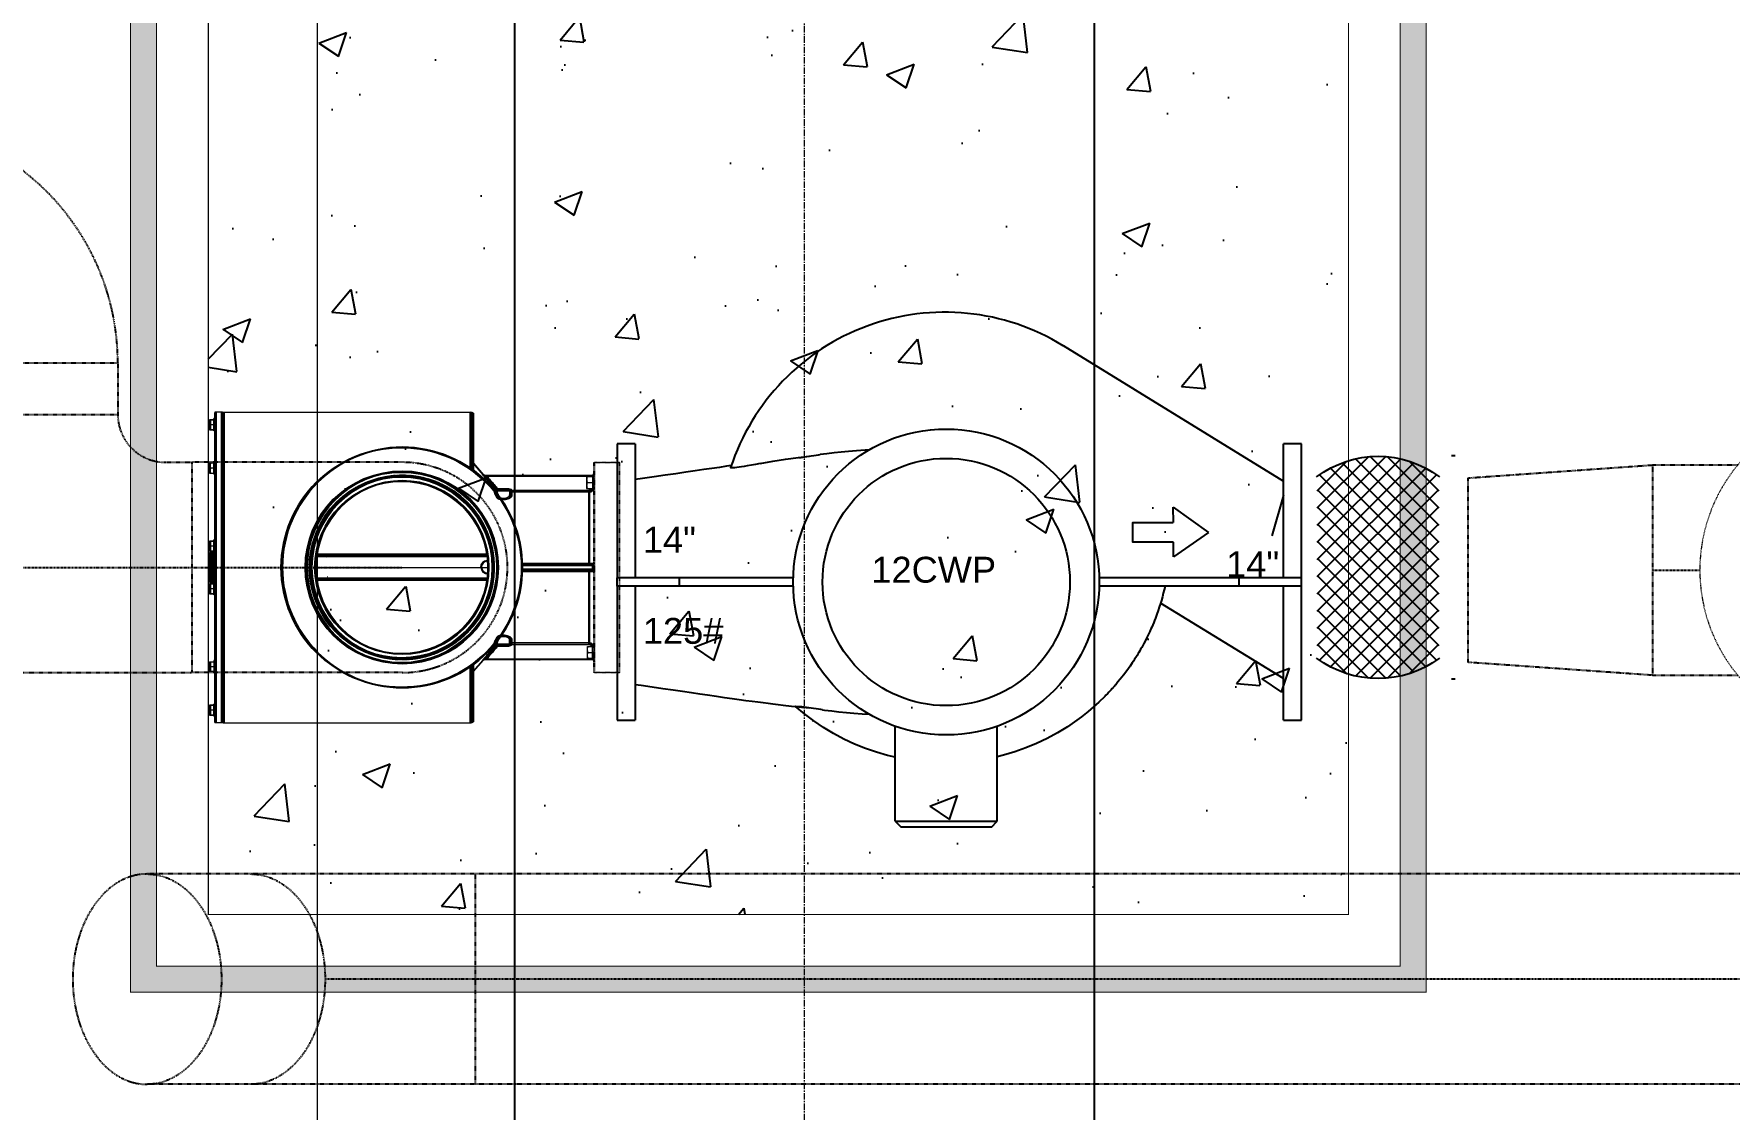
# Model space of a CAD drawing. Header units: millimetres. Extents: x -18489 to 17339, y -1599 to 10961.
# Drawn here: x -15451.8 to -15124.7, y 3814.9 to 4022.4 of the extents above; entities that cross this region are included whole.
import ezdxf

# ---------------------------------------------------------------- set-up
doc = ezdxf.new("R2010")
doc.units = ezdxf.units.MM
for name, pattern in [('188K-SM-07-F10-MECH-CHW PIPE-Y2257103$0$Micron CUP L10 HVAC 2nd PIPE$0$CENTER', [2, 1.25, -0.25, 0.25, -0.25]), ('188K-SM-07-F10-MECH-CHW PIPE-Y2257103$0$Micron CUP L10 HVAC 2nd PIPE$0$JIS_02_1.0', [2, 1, -1]), ('188K-SM-07-F10-MECH-CHW PIPE-Y2257103$0$XKA01LR1-HVAC-PIPE-冷卻水-Y2225103 Shawn$0$CENTER', [2, 1.25, -0.25, 0.25, -0.25])]:
    doc.linetypes.add(name, pattern=pattern)
for name, color, linetype in [('188K-SM-03-F10-MECH-EQ-Y2257103$0$0 Xref', 8, 'Continuous'), ('188K-SM-03-F10-MECH-EQ-Y2257103$0$M-EQU-FOUNDATION', 8, 'Continuous'), ('188K-SM-03-F10-MECH-EQ-Y2257103$0$Micron CUP L10 HVAC EQU$0$M-MECH-EQU', 136, 'Continuous'), ('188K-SM-07-F10-MECH-CHW PIPE-Y2257103$0$0 XC', 8, 'Continuous'), ('188K-SM-07-F10-MECH-CHW PIPE-Y2257103$0$M-CWTR-12PIPE-S', 3, 'Continuous'), ('188K-SM-07-F10-MECH-CHW PIPE-Y2257103$0$Micron CUP L10 HVAC 2nd PIPE$0$M-P-2nd -CWS-D', 15, '188K-SM-07-F10-MECH-CHW PIPE-Y2257103$0$Micron CUP L10 HVAC 2nd PIPE$0$JIS_02_1.0'), ('188K-SM-07-F10-MECH-CHW PIPE-Y2257103$0$Micron CUP L10 HVAC 2nd PIPE$0$M-P-2nd Cen', 8, '188K-SM-07-F10-MECH-CHW PIPE-Y2257103$0$Micron CUP L10 HVAC 2nd PIPE$0$CENTER'), ('188K-SM-07-F10-MECH-CHW PIPE-Y2257103$0$Micron CUP L10 HVAC 2nd PIPE$0$M-P-2nd-CWR-D', 202, '188K-SM-07-F10-MECH-CHW PIPE-Y2257103$0$Micron CUP L10 HVAC 2nd PIPE$0$JIS_02_1.0'), ('188K-SM-07-F10-MECH-CHW PIPE-Y2257103$0$Micron CUP L10 HVAC 2nd PIPE$0$M-VALVE', 53, 'Continuous'), ('188K-SM-07-F10-MECH-CHW PIPE-Y2257103$0$XKA01LR1-HVAC-PIPE-冷卻水-Y2225103 Shawn$0$M-P-CWR-D', 202, 'Continuous')]:
    doc.layers.add(name, color=color, linetype=linetype)
doc.layers.add('188K-SM-07-F10-MECH-CHW PIPE-Y2257103$0$Micron CUP L10 HVAC 2nd PIPE$0$M-P-2nd VALVE', color=53, linetype='188K-SM-07-F10-MECH-CHW PIPE-Y2257103$0$Micron CUP L10 HVAC 2nd PIPE$0$JIS_02_1.0', lineweight=0)
doc.layers.add('188K-SM-07-F10-MECH-CHW PIPE-Y2257103$0$XKA01LR1-HVAC-PIPE-冷卻水-Y2225103 Shawn$0$M-PIPE-CEN', color=8, linetype='188K-SM-07-F10-MECH-CHW PIPE-Y2257103$0$XKA01LR1-HVAC-PIPE-冷卻水-Y2225103 Shawn$0$CENTER', lineweight=9)
doc.styles.add('188K-SM-03-F10-MECH-EQ-Y2257103$0$Micron CUP L10 HVAC EQU$0$Standard', font='arial.ttf')

# ---------------------------------------------------------------- blocks, each defined once
blk = doc.blocks.new('188K-SM-03-F10-MECH-EQ-Y2257103$0$Micron CUP L10 HVAC EQU$0$ARROW')
for p, q in [((-0.98, 3.35), (-0.99, 4.64)), ((-0.99, 4.64), (2, 2.52)), ((-1, 1.71), (-0.98, 1.71)), ((-0.97, 0.46), (-0.98, 1.71)), ((2, 2.52), (-0.97, 0.46)), ((-0.97, 0.46), (-0.97, 0.46))]:
    blk.add_line(p, q)
blk.add_lwpolyline([(-1, 1.71), (-4.4, 1.71), (-4.4, 3.35), (-1, 3.35)])
blk = doc.blocks.new('188K-SM-03-F10-MECH-EQ-Y2257103$0$Micron CUP L10 HVAC EQU$0$A$C2DAD0999')
for p, q in [((25.4, 132.08, 0), (25.4, 128.57, 0)), ((51.27, 132.08, 0), (25.4, 132.08, 0)), ((52.87, 132.08, 0), (51.27, 132.08, 0)), ((51.27, 132.08, 0), (51.27, 120.01, 0)), ((52.87, 132.08, 0), (52.87, 120.01, 0)), ((78.74, 132.08, 0), (52.87, 132.08, 0)), ((78.74, 128.57, 0), (78.74, 132.08, 0)), ((6.45, 86.04, 0), (32.62, 128.57, 0)), ((51.27, 128.57, 0), (25.4, 128.57, 0)), ((35.31, 128.57, 0), (43.18, 126.35, 0)), ((78.74, 128.57, 0), (52.87, 128.57, 0)), ((70.72, 128.57, 0), (56.13, 104.87, 0)), ((52.87, 120.01, 0), (51.27, 120.01, 0)), ((51.27, 120.01, 0), (51.27, 93.02, 0)), ((52.87, 120.01, 0), (52.87, 93.02, 0)), ((98.25, 73.34, 0), (79.91, 73.34, 0)), ((98.25, 53.66, 0), (98.25, 73.34, 0)), ((99.38, 72.21, 0), (98.25, 73.34, 0)), ((99.38, 72.21, 0), (99.38, 54.79, 0)), ((98.25, 53.66, 0), (79.91, 53.66, 0)), ((98.25, 53.66, 0), (99.38, 54.79, 0)), ((27.75, 37.13, 0), (27.75, 37.11, 0)), ((76.39, 37.1, 0), (76.39, 37.13, 0)), ((51.27, 33.98, 0), (51.27, 12.06, 0)), ((52.87, 33.98, 0), (52.87, 12.06, 0)), ((76.11, 34.46, 0), (76.08, 34.43, 0)), ((52.87, 12.06, 0), (51.27, 12.06, 0)), ((51.27, 12.06, 0), (51.27, 0, 0)), ((52.87, 12.06, 0), (52.87, 0, 0)), ((25.4, 3.51, 0), (25.4, 0, 0)), ((25.4, 3.51, 0), (51.27, 3.51, 0)), ((52.87, 3.51, 0), (78.74, 3.51, 0)), ((78.74, 0, 0), (78.74, 3.51, 0)), ((25.4, 0, 0), (51.27, 0, 0)), ((52.87, 0, 0), (51.27, 0, 0)), ((52.87, 0, 0), (78.74, 0, 0))]:
    blk.add_line(p, q)
at = {"elevation": 0, "flags": 128}
for points in [[(52.87, 105.72), (53.57, 105.56), (54.25, 105.39), (54.92, 105.22), (55.61, 105.02), (56.25, 104.83), (56.91, 104.62), (57.59, 104.4), (58.29, 104.15), (58.68, 104.01), (59.07, 103.86), (59.49, 103.7), (59.91, 103.53), (60.35, 103.35), (60.8, 103.15), (61.13, 103.01), (61.6, 102.8), (62.14, 102.54), (62.77, 102.24), (63.46, 101.89), (63.92, 101.65), (64.33, 101.43), (64.71, 101.22), (65.06, 101.02), (65.37, 100.84), (65.65, 100.68), (65.9, 100.53), (66.25, 100.32), (66.62, 100.09), (66.99, 99.86), (67.33, 99.63), (67.67, 99.41), (67.99, 99.19), (68.3, 98.98), (69.19, 98.34), (70.03, 97.71), (70.84, 97.08), (71.37, 96.64), (71.89, 96.2), (72.01, 96.1), (72.13, 95.99), (72.24, 95.89), (72.36, 95.79), (72.48, 95.68), (72.6, 95.57), (72.72, 95.47), (72.89, 95.31), (73.19, 95.03), (73.35, 94.88), (73.64, 94.6), (73.92, 94.33), (74.16, 94.1), (75.24, 92.98), (76.18, 91.95), (77.08, 90.89), (78.11, 89.59), (79.09, 88.25), (80.01, 86.88), (81.19, 84.95), (82.27, 82.97), (83.24, 80.93), (84.1, 78.84), (84.86, 76.71), (85.5, 74.54), (85.79, 73.34)], [(85.91, 53.66), (85.57, 52.2), (84.94, 50.03), (84.2, 47.9), (83.35, 45.81), (82.39, 43.76), (81.32, 41.77), (80.16, 39.83), (78.89, 37.96), (77.53, 36.16), (76.08, 34.43)], [(26.53, 48.71), (26.59, 47.83), (26.72, 46.21), (26.86, 44.66), (27, 43.26), (27.14, 41.91), (27.31, 40.48), (27.47, 39.17)], [(76.72, 39.6), (76.78, 40.02), (76.94, 41.4), (77.1, 42.81), (77.24, 44.24), (77.37, 45.69), (77.51, 47.3), (77.61, 48.69)], [(76.72, 39.6), (76.69, 39.33), (76.36, 36.97), (76.07, 35.16)], [(28.07, 35.17), (27.85, 36.51), (27.52, 38.86), (27.48, 39.17)], [(29.21, 27.58), (28.77, 30.04), (28.38, 32.5), (28.02, 34.97), (27.76, 37.11)], [(76.08, 34.43), (76.08, 34.45), (76.08, 34.52), (76.09, 34.6), (76.1, 34.7), (76.12, 34.82), (76.13, 34.98), (76.16, 35.15), (76.18, 35.35), (76.21, 35.58), (76.23, 35.82), (76.31, 36.45), (76.38, 37.1)], [(71.86, 3.51), (72.01, 4.61), (72.32, 6.77), (72.62, 8.84), (72.9, 10.8), (73.16, 12.61), (73.41, 14.33), (73.65, 15.95), (73.87, 17.47), (74.12, 19.17), (74.35, 20.75), (74.55, 22.22), (74.74, 23.58), (74.92, 24.86), (75.08, 26.04), (75.23, 27.14), (75.36, 28.16), (75.48, 29.12), (75.6, 30.07), (75.72, 31.05), (75.84, 32.04), (76.02, 33.64), (76.11, 34.46)], [(29.21, 27.58), (29.37, 26.73), (29.53, 25.9), (29.67, 25.09), (29.77, 24.53), (29.86, 24.01), (29.93, 23.53), (29.99, 23.09), (30.03, 22.7), (30.06, 22.38), (30.06, 22.17), (30.05, 22.02), (30.03, 21.92), (29.99, 21.9)], [(29.61, 22.02), (29.74, 21.13), (29.94, 19.75), (30.15, 18.29), (30.37, 16.73), (30.62, 15.07), (30.88, 13.27), (31.16, 11.35), (31.46, 9.3), (31.77, 7.14), (32.09, 4.87), (32.28, 3.51)], [(29.99, 21.9), (29.82, 21.96), (29.69, 22), (29.63, 22.02), (29.62, 22.02)]]:
    blk.add_lwpolyline(points, dxfattribs=at)
for radius in [29.53, 23.87]:
    blk.add_circle((52.07, 63.5, 0), radius)
blk.add_arc((43.5, 63.25, 0), 43.5, 148.3969, 251.9146)
at = {"xscale": 2.286000000000058, "yscale": 2.286000000000058, "zscale": 2.286000000000058, "rotation": 90}
blk.add_blockref('188K-SM-03-F10-MECH-EQ-Y2257103$0$Micron CUP L10 HVAC EQU$0$ARROW', (48.26, 109.57, 0), dxfattribs=at)
at = {"style": '188K-SM-03-F10-MECH-EQ-Y2257103$0$Micron CUP L10 HVAC EQU$0$Standard'}
for s, p in [('14"', (51.14, 117.51, 0)), ('12CWP', (52.2, 49.06, 0)), ('125#', (64, 4.96, 0)), ('14"', (46.42, 4.96, 0))]:
    blk.add_text(s, height=5, rotation=90, dxfattribs=at).set_placement(p)
blk = doc.blocks.new('188K-SM-03-F10-MECH-EQ-Y2257103$0$Micron CUP L10 HVAC EQU')
at = {"layer": '188K-SM-03-F10-MECH-EQ-Y2257103$0$Micron CUP L10 HVAC EQU$0$M-MECH-EQU', "xscale": 10, "yscale": 10, "zscale": 10, "rotation": 270}
blk.add_blockref('188K-SM-03-F10-MECH-EQ-Y2257103$0$Micron CUP L10 HVAC EQU$0$A$C2DAD0999', (-198127.9, 32594.9, 0), dxfattribs=at)
blk = doc.blocks.new('188K-SM-03-F10-MECH-EQ-Y2257103')
at = {"layer": '188K-SM-03-F10-MECH-EQ-Y2257103$0$M-EQU-FOUNDATION'}
h = blk.add_hatch(dxfattribs=at)
h.set_pattern_fill('AR-CONC', color=256, scale=0.1)
h.set_pattern_definition([(50, (4473.521, -250.801), (18.218467, -1.593909), [1.905, -20.955]), (355, (4473.521, -250.8), (-3.524342, 19.105685), [1.524, -16.764058]), (100.45144, (4475.04, -250.934), (14.694125, 17.511775), [1.619001, -17.809024]), (46.1842, (4473.521, -245.72), (27.107904, -4.204233), [2.8575, -31.4325]), (96.63556, (4475.78, -246.07), (23.740413, 24.742612), [2.428502, -26.71356]), (351.18415, (4473.52, -245.72), (23.740413, 24.742612), [2.285997, -25.145973]), (21, (4476.061, -246.991), (15.161439, -10.22652), [1.905, -20.955]), (326, (4476.061, -246.99), (6.180203, 18.418797), [1.524, -16.764]), (71.451445, (4477.325, -247.843), (21.341642, 8.192277), [1.619001, -17.808994]), (37.5, (4473.5214, -250.801), (0.3088603, 8.4555039), [0, -16.5608, 0, -17.018, 0, -16.8275]), (7.5, (4473.521, -250.801), (6.6819663, 10.0180575), [0, -9.7028, 0, -16.1798, 0, -6.4135]), (327.5, (4467.857, -250.801), (13.5590595, -0.5728744), [0, -6.35, 0, -19.812, 0, -26.289]), (317.5, (4465.317, -250.801), (14.812918, 2.542649), [0, -8.255, 0, -13.1572, 0, -18.669])])
h.paths.add_polyline_path([(-15188.15, 4612.46), (-15188.15, 3842.46), (-15428.15, 3842.46), (-15428.15, 4612.46)], flags=16)
h.paths.add_polyline_path([(-15183.15, 4617.46), (-15183.15, 3837.46), (-15433.15, 3837.46), (-15433.15, 4617.46)])
h = blk.add_hatch(dxfattribs=at)
h.set_pattern_fill('AR-CONC', color=256, scale=0.3)
h.set_pattern_definition([(50, (4473.52, -250.8), (54.6554, -4.78173), [5.715, -62.865]), (355, (4473.52, -250.8), (-10.57303, 57.31705), [4.572, -50.29218]), (100.45144, (4478.076, -251.2), (44.08237, 52.53533), [4.857, -53.42707]), (46.1842, (4473.52, -235.56), (81.32371, -12.6127), [8.5725, -94.2975]), (96.63556, (4480.3, -236.61), (71.22124, 74.22784), [7.2855, -80.14068]), (351.18415, (4473.52, -235.56), (71.22124, 74.22784), [6.858, -75.43792]), (21, (4481.14, -239.37), (45.48432, -30.67956), [5.715, -62.865]), (326, (4481.14, -239.37), (18.54061, 55.25639), [4.572, -50.292]), (71.45144, (4484.93, -241.93), (64.02493, 24.57683), [4.857, -53.42698]), (37.5, (4473.521, -250.8), (0.926581, 25.366512), [0, -49.6824, 0, -51.054, 0, -50.4825]), (7.5, (4473.52, -250.8), (20.0459, 30.054172), [0, -29.1084, 0, -48.5394, 0, -19.2405]), (327.5, (4456.529, -250.8), (40.677179, -1.718623), [0, -19.05, 0, -59.436, 0, -78.867]), (317.5, (4448.91, -250.8), (44.438754, 7.62795), [0, -24.765, 0, -39.4716, 0, -56.007])])
h.paths.add_polyline_path([(-15198.15, 4602.46), (-15198.15, 3852.46), (-15418.15, 3852.46), (-15418.15, 4602.46)])
at = {"layer": '188K-SM-03-F10-MECH-EQ-Y2257103$0$M-EQU-FOUNDATION', "const_width": 0.2}
for points in [[(-15183.15, 4617.46), (-15183.15, 3837.46), (-15433.15, 3837.46), (-15433.15, 4617.46)], [(-15188.15, 4612.46), (-15188.15, 3842.46), (-15428.15, 3842.46), (-15428.15, 4612.46)], [(-15198.15, 4602.46), (-15198.15, 3852.46), (-15418.15, 3852.46), (-15418.15, 4602.46)]]:
    blk.add_lwpolyline(points, close=True, dxfattribs=at)
at = {"layer": '188K-SM-03-F10-MECH-EQ-Y2257103$0$0 Xref', "xscale": 0.1, "yscale": 0.1, "zscale": 0.1}
blk.add_blockref('188K-SM-03-F10-MECH-EQ-Y2257103$0$Micron CUP L10 HVAC EQU', (4473.52, 709.2), dxfattribs=at)
blk = doc.blocks.new('188K-SM-07-F10-MECH-CHW PIPE-Y2257103$0$Micron CUP L10 HVAC 2nd PIPE$0$250A-13')
blk.add_lwpolyline([(49, 202.5), (49, -202.5), (0, -202.5), (0, 202.5), (49, 202.5)])
blk = doc.blocks.new('188K-SM-07-F10-MECH-CHW PIPE-Y2257103$0$Micron CUP L10 HVAC 2nd PIPE$0$端吸過濾器350A-P')
at = {"linetype": 'Continuous'}
for p, q in [((-298.7, 360.4), (298.7, 360.4)), ((-287.3, 362.4), (-263.7, 362.4)), ((-287.3, 360.4), (-287.3, 362.4)), ((-285, 370.3), (-265.9, 370.3)), ((-285, 370.3), (-285, 362.4)), ((-275.5, 362.4), (-275.5, 369.5)), ((-265.9, 362.4), (-265.9, 370.3)), ((-263.7, 360.4), (-263.7, 362.4)), ((-179.8, 362.4), (-203.4, 362.4)), ((-203.4, 360.4), (-203.4, 362.4)), ((-201.1, 362.4), (-201.1, 370.3)), ((-182, 370.3), (-201.1, 370.3)), ((-191.6, 362.4), (-191.6, 369.5)), ((-182, 370.3), (-182, 362.4)), ((-179.8, 360.4), (-179.8, 362.4)), ((-53, 360.4), (-53, 362.4)), ((-53, 362.4), (-29.4, 362.4)), ((-50.8, 370.3), (-50.8, 362.4)), ((-50.8, 370.3), (-31.7, 370.3)), ((-41.2, 362.4), (-41.2, 369.5)), ((-31.7, 362.4), (-31.7, 370.3)), ((-31.7, 366.8), (31.7, 366.8)), ((-31.7, 363.6), (31.7, 363.6)), ((-29.4, 360.4), (-29.4, 362.4)), ((-28.7, 370), (28.7, 370)), ((29.4, 362.4), (53, 362.4)), ((29.4, 360.4), (29.4, 362.4)), ((31.7, 370.3), (50.8, 370.3)), ((31.7, 370.3), (31.7, 362.4)), ((41.2, 362.4), (41.2, 369.5)), ((50.8, 362.4), (50.8, 370.3)), ((53, 360.4), (53, 362.4)), ((179.8, 362.4), (203.4, 362.4)), ((179.8, 360.4), (179.8, 362.4)), ((182, 370.3), (182, 362.4)), ((182, 370.3), (201.1, 370.3)), ((191.6, 362.4), (191.6, 369.5)), ((201.1, 362.4), (201.1, 370.3)), ((203.4, 360.4), (203.4, 362.4)), ((263.7, 360.4), (263.7, 362.4)), ((263.7, 362.4), (287.3, 362.4)), ((265.9, 370.3), (265.9, 362.4)), ((265.9, 370.3), (285, 370.3)), ((275.5, 362.4), (275.5, 369.5)), ((285, 362.4), (285, 370.3)), ((287.3, 360.4), (287.3, 362.4)), ((-300, 359.2), (300, 359.2)), ((-300, 347.1), (-300, 359.2)), ((-300, 347.1), (300, 347.1)), ((-299.4, 346.4), (-300, 347.1)), ((-297.5, 346.4), (-300, 343.9)), ((-300, 343.9), (300, 343.9)), ((-300, 343.9), (-300, -132.8)), ((-299.4, 346.4), (299.4, 346.4)), ((297.5, 346.4), (300, 343.9)), ((299.4, 346.4), (300, 347.1)), ((300, 347.1), (300, 359.2)), ((300, 343.9), (300, -132.8)), ((0, 166.1), (0, -166.1)), ((25.5, -164.1), (25.5, 164.1)), ((20.8, -164.7), (20.8, 148.8)), ((23.3, -164.4), (23.3, 148.6)), ((-300, -132.8), (-189, -132.8)), ((-297.8, -137.6), (-185.5, -137.6)), ((-201.1, -137.6), (-178.9, -156.8)), ((-178.9, -156.8), (-178.9, -156.8)), ((-177.8, -159.2), (-177.8, -367.8)), ((-177.8, -159.2), (-177.8, -367.8)), ((-177.8, -159.2), (-177.8, -159.2)), ((-176.5, -162.9), (-174.4, -160.5)), ((-176.5, -162.9), (-176.5, -371)), ((176.5, -162.9), (174.4, -160.5)), ((176.5, -162.9), (176.5, -371)), ((177.8, -159.2), (177.8, -367.8)), ((177.8, -367.8), (177.8, -159.2)), ((177.8, -159.2), (177.8, -159.2)), ((201.1, -137.6), (178.9, -156.8)), ((178.9, -156.8), (178.9, -156.8)), ((185.5, -137.6), (297.8, -137.6)), ((189, -132.8), (300, -132.8)), ((-151.7, -184.4), (-151.7, -207.3)), ((-149.2, -207.3), (-149.2, -184.4)), ((-147.9, -208.6), (-147.9, -183.1)), ((-147.9, -183.1), (-147.5, -183.1)), ((-146, -178.6), (-146.3, -178.6)), ((146.3, -178.6), (146, -178.6)), ((147.9, -183.1), (147.5, -183.1)), ((147.9, -183.1), (147.9, -208.6)), ((149.2, -184.4), (149.2, -207.3)), ((151.7, -207.3), (151.7, -184.4)), ((-151.7, -207.3), (-149.2, -207.3)), ((-148.9, -211), (-148.2, -208.5)), ((-148.9, -211), (-148.9, -361.4)), ((-148, -208.6), (-148, -208.6)), ((-147.9, -208.6), (-140.2, -208.6)), ((-145.7, -211.1), (-145.7, -361.4)), ((-145.7, -211.1), (-145.4, -211.1)), ((-145.4, -211.1), (-137.8, -211.1)), ((137.8, -211.1), (145.4, -211.1)), ((147.9, -208.6), (140.2, -208.6)), ((145.4, -211.1), (145.7, -211.1)), ((145.7, -361.4), (145.7, -211.1)), ((148.9, -211), (148.2, -208.5)), ((148.9, -211), (148.9, -361.4)), ((151.7, -207.3), (149.2, -207.3)), ((-7.8, -361.4), (-7.8, -230.8)), ((-4.8, -367.8), (-4.8, -230.9)), ((-3.5, -367.8), (-3.5, -230.9)), ((3.5, -230.9), (3.5, -367.8)), ((4.8, -230.9), (4.8, -367.8)), ((7.8, -230.8), (7.8, -361.4)), ((175.4, -357.3), (152.5, -357.3)), ((152.5, -357.3), (152.5, -371)), ((164, -358.3), (164, -370)), ((175.4, -357.3), (175.4, -371)), ((-155.3, -367.8), (-177.8, -367.8)), ((-155.3, -367.8), (-155.3, -371)), ((-148.9, -361.4), (-4.8, -361.4)), ((4.8, -367.8), (-4.8, -367.8)), ((4.8, -361.4), (148.9, -361.4)), ((177.8, -367.8), (175.4, -367.8))]:
    blk.add_line(p, q, dxfattribs=at)
for points in [[(-177.8, -367.8), (-178, -369), (-178.7, -370.1), (-179.8, -370.8), (-181, -371)], [(-3.5, -367.8), (-3.5, -369), (-3.6, -370.1), (-3.6, -370.8), (-3.6, -371)], [(3.5, -367.8), (3.5, -369), (3.6, -370.1), (3.6, -370.8), (3.6, -371)], [(177.8, -367.8), (178, -369), (178.7, -370.1), (179.8, -370.8), (181, -371)]]:
    blk.add_lwpolyline(points, dxfattribs=at)
for radius in [232.5, 231, 186, 184.8, 183.5, 178, 176.9, 175.6, 174.4, 167.7, 166.1]:
    blk.add_circle((0, 0), radius, dxfattribs=at)
blk.add_circle((0, 0), 178)
for centre, radius, start, end in [((-298.7, 359.2), 1.27, 90, 180), ((-28.7, 366.8), 3.18, 90, 160.7195), ((28.7, 366.8), 3.18, 19.2805, 90), ((298.7, 359.2), 1.27, 0, 90), ((-293.6, -132.8), 6.37, 180, 229.0856), ((-181, -159.2), 3.18, 0, 49.0856), ((0, -166.1), 13.7, 2.6126, 90), ((0, -166.1), 12.2, 2.3876, 90), ((181, -159.2), 3.18, 130.9144, 180), ((293.6, -132.8), 6.37, 310.9144, 0), ((-147.9, -184.4), 1.27, 90, 180), ((147.9, -184.4), 1.27, 0, 90), ((-147.9, -207.3), 3.82, 180, 254.5444), ((-147.9, -207.3), 1.27, 180, 270), ((147.9, -207.3), 1.27, 270, 0), ((147.9, -207.3), 3.82, 285.4556, 0), ((-181, -367.8), 3.18, 270, 0), ((-8, -367.8), 3.18, 270, 0), ((8, -367.8), 3.18, 180, 270), ((181, -367.8), 3.18, 180, 270)]:
    blk.add_arc(centre, radius, start, end, dxfattribs=at)
for points in [[(-285, 369.5), (-284, 369.8), (-283.1, 370), (-282.1, 370.2), (-281.2, 370.3), (-280.2, 370.3)], [(-280.2, 370.3), (-279.3, 370.3), (-278.4, 370.2), (-277.4, 370), (-276.5, 369.8), (-275.5, 369.5)], [(-275.5, 369.5), (-274.5, 369.8), (-273.5, 370), (-272.6, 370.2), (-271.6, 370.3), (-270.7, 370.3)], [(-270.7, 370.3), (-269.8, 370.3), (-268.8, 370.2), (-267.9, 370), (-266.9, 369.8), (-265.9, 369.5)], [(-196.4, 370.3), (-197.3, 370.3), (-198.2, 370.2), (-199.2, 370), (-200.1, 369.8), (-201.1, 369.5)], [(-191.6, 369.5), (-192.6, 369.8), (-193.6, 370), (-194.5, 370.2), (-195.4, 370.3), (-196.4, 370.3)], [(-186.8, 370.3), (-187.8, 370.3), (-188.7, 370.2), (-189.6, 370), (-190.6, 369.8), (-191.6, 369.5)], [(-182, 369.5), (-183, 369.8), (-184, 370), (-184.9, 370.2), (-185.9, 370.3), (-186.8, 370.3)], [(-50.8, 369.5), (-49.8, 369.8), (-48.8, 370), (-47.9, 370.2), (-46.9, 370.3), (-46, 370.3)], [(-46, 370.3), (-45, 370.3), (-44.1, 370.2), (-43.2, 370), (-42.2, 369.8), (-41.2, 369.5)], [(-41.2, 369.5), (-40.2, 369.8), (-39.2, 370), (-38.3, 370.2), (-37.4, 370.3), (-36.4, 370.3)], [(-36.4, 370.3), (-35.5, 370.3), (-34.6, 370.2), (-33.6, 370), (-32.7, 369.8), (-31.7, 369.5)], [(31.7, 369.5), (32.7, 369.8), (33.6, 370), (34.6, 370.2), (35.5, 370.3), (36.4, 370.3)], [(36.4, 370.3), (37.4, 370.3), (38.3, 370.2), (39.2, 370), (40.2, 369.8), (41.2, 369.5)], [(41.2, 369.5), (42.2, 369.8), (43.2, 370), (44.1, 370.2), (45, 370.3), (46, 370.3)], [(46, 370.3), (46.9, 370.3), (47.9, 370.2), (48.8, 370), (49.8, 369.8), (50.8, 369.5)], [(182, 369.5), (183, 369.8), (184, 370), (184.9, 370.2), (185.9, 370.3), (186.8, 370.3)], [(186.8, 370.3), (187.8, 370.3), (188.7, 370.2), (189.6, 370), (190.6, 369.8), (191.6, 369.5)], [(191.6, 369.5), (192.6, 369.8), (193.6, 370), (194.5, 370.2), (195.4, 370.3), (196.4, 370.3)], [(196.4, 370.3), (197.3, 370.3), (198.2, 370.2), (199.2, 370), (200.1, 369.8), (201.1, 369.5)], [(265.9, 369.5), (266.9, 369.8), (267.9, 370), (268.8, 370.2), (269.8, 370.3), (270.7, 370.3)], [(270.7, 370.3), (271.6, 370.3), (272.6, 370.2), (273.5, 370), (274.5, 369.8), (275.5, 369.5)], [(275.5, 369.5), (276.5, 369.8), (277.4, 370), (278.4, 370.2), (279.3, 370.3), (280.2, 370.3)], [(280.2, 370.3), (281.2, 370.3), (282.1, 370.2), (283.1, 370), (284, 369.8), (285, 369.5)], [(20.8, 148.8), (20.8, 164.3)], [(23.3, 148.6), (23.3, 164)], [(18.3, 144.6), (18.3, 145)], [(23.8, 152.4), (23.5, 152.5), (22.6, 152.5), (21.3, 152.6)], [(-178.9, -156.8), (-178.8, -156.8), (-178.6, -157), (-178.2, -157.3), (-177.7, -157.8), (-177, -158.3), (-176.3, -158.9), (-175.4, -159.7), (-174.4, -160.5)], [(-177.8, -159.2), (-177.9, -158.3), (-178.3, -157.5), (-178.9, -156.8)], [(-177.8, -159.2), (-177.7, -159.4), (-177.6, -159.7), (-177.4, -160.2), (-177.3, -160.7), (-177, -161.3), (-176.8, -162.1), (-176.5, -162.9)], [(-176.5, -162.9), (-168.1, -170.2), (-159.9, -177.3), (-151.7, -184.4)], [(-174.4, -160.5), (-166.2, -167.7), (-158, -174.7), (-150, -181.7)], [(150, -181.7), (158, -174.7), (166.2, -167.7), (174.4, -160.5)], [(151.7, -184.4), (159.9, -177.3), (168.1, -170.2), (176.5, -162.9)], [(174.4, -160.5), (175.4, -159.7), (176.3, -158.9), (177, -158.3), (177.7, -157.8), (178.2, -157.3), (178.6, -157), (178.8, -156.8), (178.9, -156.8)], [(176.5, -162.9), (176.8, -162.1), (177, -161.3), (177.3, -160.7), (177.4, -160.2), (177.6, -159.7), (177.7, -159.4), (177.8, -159.2)], [(177.8, -159.2), (177.9, -158.3), (178.3, -157.5), (178.9, -156.8)], [(-150, -181.7), (-150.1, -181.9), (-150.4, -182.3), (-150.8, -182.9), (-151.3, -183.6), (-151.7, -184.4)], [(-151.7, -184.4), (-150.7, -184.4), (-149.9, -184.4), (-149.4, -184.4), (-149.2, -184.4)], [(-146.3, -178.6), (-147.2, -178.7), (-147.8, -179), (-148.4, -179.3), (-148.8, -179.6), (-149.2, -180), (-149.5, -180.4), (-149.7, -180.8), (-149.8, -181.2), (-149.9, -181.5), (-150, -181.7)], [(-150, -181.7), (-149.4, -182.4), (-149.1, -183.2)], [(-149.1, -183.2), (-149.1, -184.1)], [(-147.5, -183.1), (-147.9, -183.1)], [(-146, -178.6), (-145.4, -179.5), (-145.1, -180.4), (-145.3, -181.5), (-145.8, -182.3), (-146.6, -182.9), (-147.5, -183.1)], [(-146.3, -178.6), (-145.7, -179.4), (-145.5, -180.4), (-145.6, -181.5), (-146.2, -182.3), (-147, -182.9), (-147.5, -183.1)], [(-136.7, -187.1), (-139.4, -185.9), (-141.7, -184.9), (-143.7, -184.1), (-145.4, -183.5), (-146.6, -183.2), (-147.5, -183.1)], [(-135.3, -183.4), (-137.9, -182), (-140.2, -180.8), (-142.2, -179.8), (-143.8, -179.2), (-145.1, -178.8), (-146, -178.6)], [(-140.2, -208.6), (-138.7, -208.2), (-137.2, -207.2), (-136, -205.7), (-134.9, -203.9), (-134.1, -202.1), (-133.6, -200.2), (-133.2, -198.5), (-133.1, -196.7), (-133.1, -195), (-133.2, -193.2), (-133.6, -191.4), (-134.2, -189.5)], [(-135.3, -183.4), (-135.2, -184.2), (-135.5, -185.2), (-136, -186.3), (-136.7, -187.1)], [(-134.2, -189.5), (-134.5, -188.9), (-134.9, -188.4), (-135.4, -188), (-135.8, -187.6), (-136.3, -187.3), (-136.7, -187.1)], [(-131.9, -188.2), (-132.3, -187), (-132.8, -186), (-133.4, -185.1), (-134, -184.5), (-134.6, -183.9), (-135.3, -183.4)], [(-131.9, -188.2), (-132.5, -188.8), (-133.2, -189.2), (-134.2, -189.5)], [(-131.2, -191.7), (-131.4, -190.5), (-131.9, -188.2)], [(-131, -192.7), (-131.2, -191.7)], [(-131, -199), (-130.9, -196.9), (-130.9, -194.8), (-131, -192.7)], [(131, -192.7), (130.9, -194.8), (130.9, -196.8), (131, -198.9)], [(131.2, -191.7), (131, -192.7)], [(131.9, -188.2), (131.4, -190.5), (131.2, -191.7)], [(135.3, -183.4), (134.6, -183.9), (134, -184.5), (133.4, -185.1), (132.8, -186), (132.3, -187), (131.9, -188.2)], [(131.9, -188.2), (132.5, -188.8), (133.2, -189.2), (134.2, -189.5)], [(134.2, -189.5), (133.6, -191.4), (133.2, -193.2), (133.1, -195), (133.1, -196.7), (133.2, -198.4), (133.6, -200.1), (134.1, -202), (134.9, -203.8), (135.9, -205.6), (137.2, -207.1), (138.7, -208.2), (140.2, -208.6)], [(136.7, -187.1), (136.3, -187.3), (135.8, -187.6), (135.4, -188), (134.9, -188.4), (134.5, -188.9), (134.2, -189.5)], [(135.3, -183.4), (135.2, -184.2), (135.5, -185.2), (136, -186.3), (136.7, -187.1)], [(146, -178.6), (145.1, -178.8), (143.8, -179.2), (142.2, -179.8), (140.2, -180.8), (137.9, -182), (135.3, -183.4)], [(147.5, -183.1), (146.6, -183.2), (145.4, -183.5), (143.7, -184.1), (141.7, -184.9), (139.4, -185.9), (136.7, -187.1)], [(146, -178.6), (145.4, -179.5), (145.1, -180.4), (145.3, -181.5), (145.8, -182.3), (146.6, -182.9), (147.5, -183.1)], [(146.3, -178.6), (145.7, -179.5), (145.5, -180.4), (145.7, -181.5), (146.2, -182.3), (147, -182.9), (147.5, -183.1)], [(150, -181.7), (149.9, -181.5), (149.8, -181.2), (149.7, -180.8), (149.5, -180.5), (149.3, -180.1), (149, -179.8), (148.8, -179.5), (148.4, -179.3), (148.1, -179.1), (147.8, -178.9), (147.4, -178.8), (146.9, -178.7), (146.3, -178.6)], [(147.5, -183.1), (147.9, -183.1)], [(150, -181.7), (149.4, -182.4), (149.1, -183.2)], [(149.1, -183.2), (149.1, -184.1)], [(151.7, -184.4), (150.7, -184.4), (149.9, -184.4), (149.4, -184.4), (149.2, -184.4)], [(151.7, -184.4), (151.3, -183.6), (150.8, -182.9), (150.4, -182.3), (150.1, -181.9), (150, -181.7)], [(-148.9, -211), (-148.2, -211), (-147.4, -211.1), (-146.7, -211.1), (-146.2, -211.1), (-145.9, -211.1), (-145.7, -211.1)], [(-147.9, -208.6), (-148, -208.6)], [(-146.9, -209), (-147.9, -208.6)], [(-145.4, -211.1), (-145.6, -210.2), (-146.1, -209.3), (-146.9, -208.8), (-147.9, -208.6)], [(-145.7, -211.1), (-146, -209.9), (-146.9, -209)], [(-137.8, -211.1), (-138, -210.2), (-138.5, -209.3), (-139.3, -208.8), (-140.2, -208.6)], [(-137.8, -211.1), (-136.4, -210.7), (-134.9, -209.4), (-133.7, -207.6), (-132.7, -205.6), (-131.9, -203.3), (-131.3, -201.1), (-131.2, -200)], [(-131.2, -200), (-131, -199)], [(131, -198.9), (131.2, -200)], [(131.2, -200), (131.3, -201), (131.8, -203.2), (132.6, -205.4), (133.6, -207.5), (134.9, -209.3), (136.3, -210.6), (137.8, -211.1)], [(137.8, -211.1), (138, -210.2), (138.5, -209.3), (139.3, -208.8), (140.2, -208.6)], [(145.4, -211.1), (145.6, -210.2), (146.1, -209.3), (146.9, -208.8), (147.9, -208.6)], [(145.7, -211.1), (146, -209.9), (146.9, -209)], [(145.7, -211.1), (145.9, -211.1), (146.2, -211.1), (146.7, -211.1), (147.4, -211.1), (148.2, -211), (148.9, -211)], [(146.9, -209), (147.9, -208.6)], [(147.9, -208.6), (148, -208.6)], [(158.2, -357.3), (157.1, -357.4), (156, -357.5), (154.8, -357.7), (153.7, -358), (152.5, -358.3)], [(164, -358.3), (162.8, -358), (161.6, -357.7), (160.5, -357.5), (159.4, -357.4), (158.2, -357.3)], [(169.7, -357.3), (168.6, -357.4), (167.4, -357.5), (166.3, -357.7), (165.1, -358), (164, -358.3)], [(175.4, -358.3), (174.2, -358), (173.1, -357.7), (172, -357.5), (170.8, -357.4), (169.7, -357.3)], [(-148.9, -361.4), (-149, -362.7), (-149.5, -364.1), (-150.3, -365.4), (-151.4, -366.5), (-152.7, -367.2), (-154, -367.7), (-155.3, -367.8)], [(-145.7, -361.4), (-145.9, -363.4), (-146.6, -365.4), (-147.8, -367.3), (-149.4, -369), (-151.4, -370.1), (-153.4, -370.8), (-155.3, -371)], [(-8, -371), (-7.9, -370.8), (-7.9, -370.1), (-7.8, -369), (-7.8, -367.3), (-7.8, -365.4), (-7.8, -363.4), (-7.8, -361.4)], [(7.8, -361.4), (7.8, -363.4), (7.8, -365.4), (7.8, -367.3), (7.8, -369), (7.9, -370.1), (7.9, -370.8), (8, -371)], [(152.3, -370.5), (151.4, -370.1), (149.4, -369), (147.8, -367.3), (146.6, -365.4), (145.9, -363.4), (145.7, -361.4)], [(152.5, -367.2), (151.4, -366.5), (150.3, -365.4), (149.5, -364.1), (149, -362.7), (148.9, -361.4)], [(152.5, -370.6), (152.3, -370.5)], [(154.8, -370.6), (153.7, -370.3), (152.5, -370)], [(156, -370.8), (154.8, -370.6)], [(158.2, -371), (157.1, -371), (156, -370.8)], [(164, -370), (162.8, -370.3), (161.6, -370.6), (160.5, -370.8), (159.4, -371), (158.2, -371)], [(169.7, -371), (168.6, -371), (167.4, -370.8), (166.3, -370.6), (165.1, -370.3), (164, -370)], [(175.4, -370), (174.2, -370.3), (173.1, -370.6), (172, -370.8), (170.8, -371), (169.7, -371)]]:
    blk.add_spline(points, degree=3, dxfattribs=at)
at = {"rotation": 90.00000000000001}
blk.add_blockref('188K-SM-07-F10-MECH-CHW PIPE-Y2257103$0$Micron CUP L10 HVAC 2nd PIPE$0$250A-13', (0, -420), dxfattribs=at)
blk = doc.blocks.new('188K-SM-07-F10-MECH-CHW PIPE-Y2257103$0$Micron CUP L10 HVAC 2nd PIPE$0$A$C346f1867')
for p, q in [((-290.7, 215.7), (-283.7, 215.7)), ((-126.8, 213.9), (-259.1, 81.7)), ((-160.3, 213.7), (-259.1, 114.9)), ((-98, 209.6), (-259.1, 48.5)), ((-202, 205.2), (-259.1, 148.1)), ((-72.6, 202), (-259.1, 15.4)), ((-24.6, 15.4), (-211.1, 202)), ((-24.6, 48.5), (-185.7, 209.6)), ((-24.6, 81.7), (-156.9, 213.9)), ((-24.6, 114.9), (-123.4, 213.7)), ((-24.6, 148.1), (-81.7, 205.2)), ((-49.7, 191.7), (-259.1, -17.7)), ((-29.1, 179), (-259.1, -50.9)), ((-24.6, -50.9), (-254.6, 179)), ((-24.6, -17.7), (-234, 191.7)), ((-24.6, 150.4), (-259.1, -84.1)), ((-24.6, -84.1), (-259.1, 150.4)), ((-24.6, 117.2), (-259.1, -117.2)), ((-24.6, -117.2), (-259.1, 117.2)), ((-24.6, 84.1), (-259.1, -150.4)), ((-24.6, -150.4), (-259.1, 84.1)), ((-29.1, -179), (-259.1, 50.9)), ((-24.6, 50.9), (-254.6, -179)), ((-49.7, -191.7), (-259.1, 17.7)), ((-24.6, 17.7), (-234, -191.7)), ((-72.6, -202), (-259.1, -15.4)), ((-24.6, -15.4), (-211.1, -202)), ((-98, -209.6), (-259.1, -48.5)), ((-24.6, -48.5), (-185.7, -209.6)), ((-126.8, -213.9), (-259.1, -81.7)), ((-24.6, -81.7), (-156.9, -213.9)), ((-160.3, -213.7), (-259.1, -114.9)), ((-24.6, -114.9), (-123.4, -213.7)), ((-202, -205.2), (-259.1, -148.1)), ((-24.6, -148.1), (-81.7, -205.2)), ((-290.7, -215.7), (-283.7, -215.7))]:
    blk.add_line(p, q)
for centre, start, end in [((-141.8, 17.6), 53, 127), ((-141.8, -17.6), 233, 307)]:
    blk.add_arc(centre, 196.9, start, end)
blk = doc.blocks.new('188K-SM-07-F10-MECH-CHW PIPE-Y2257103$0$Micron CUP L10 HVAC 2nd PIPE')
at = {"layer": '188K-SM-07-F10-MECH-CHW PIPE-Y2257103$0$Micron CUP L10 HVAC 2nd PIPE$0$M-P-2nd -CWS-D'}
for p, q in [((-199091.4, 32497.3), (-199091.4, 32397.3)), ((-199415.4, 32397.3), (-199091.4, 32397.3)), ((-199415.4, 32397.3), (-199091.4, 32397.3)), ((-198999.4, 32305.3), (-198948.4, 32305.3)), ((-198542.4, 32305.3), (-198948.4, 32305.3)), ((-198948.4, 32305.3), (-198948.4, 31899.3)), ((-198542.4, 32305.3), (-198948.4, 32305.3)), ((-198948.4, 32305.3), (-198948.4, 31899.3)), ((-198948.4, 32305.3), (-198948.4, 31899.3)), ((-196130, 32300.1), (-195965.4, 32300.1)), ((-199558.4, 31899.3), (-198948.4, 31899.3)), ((-198542.4, 31899.3), (-198948.4, 31899.3)), ((-198542.4, 31899.3), (-198948.4, 31899.3)), ((-196130, 31894.1), (-195965.4, 31894.1))]:
    blk.add_line(p, q, dxfattribs=at)
at = {"layer": '188K-SM-07-F10-MECH-CHW PIPE-Y2257103$0$Micron CUP L10 HVAC 2nd PIPE$0$M-P-2nd -CWS-D', "flags": 128}
blk.add_lwpolyline([(-199415.4, 32497.3), (-199091.4, 32497.3, 0.414214), (-199558.4, 32964.3), (-199558.4, 32640.3, -0.414214)], format="xyb", close=True, dxfattribs=at)
blk.add_lwpolyline([(-196130, 31894.1), (-196486, 31919.1), (-196486, 32275.1), (-196130, 32300.1)], close=True, dxfattribs=at)
at = {"layer": '188K-SM-07-F10-MECH-CHW PIPE-Y2257103$0$Micron CUP L10 HVAC 2nd PIPE$0$M-P-2nd -CWS-D'}
for centre, radius, start, end in [((-198999.4, 32397.3), 92, 180, 270), ((-198542.4, 32102.3), 203, 270, 90), ((-198542.4, 32102.3), 203, 270, 90)]:
    blk.add_arc(centre, radius, start, end, dxfattribs=at)
at = {"layer": '188K-SM-07-F10-MECH-CHW PIPE-Y2257103$0$Micron CUP L10 HVAC 2nd PIPE$0$M-P-2nd Cen'}
for p, q in [((-199558.4, 32102.3), (-198948.4, 32102.3)), ((-198948.4, 32102.3), (-198542.4, 32102.3)), ((-198948.4, 32102.3), (-198542.4, 32102.3)), ((-196130, 32097.1), (-196038.8, 32097.1)), ((-195321.1, 31307.6), (-198691.4, 31307.6))]:
    blk.add_line(p, q, dxfattribs=at)
at = {"layer": '188K-SM-07-F10-MECH-CHW PIPE-Y2257103$0$Micron CUP L10 HVAC 2nd PIPE$0$M-P-2nd VALVE'}
blk.add_arc((-195721.3, 32097.1), 317.5, 46.065, 313.9561, dxfattribs=at)
at = {"layer": '188K-SM-07-F10-MECH-CHW PIPE-Y2257103$0$Micron CUP L10 HVAC 2nd PIPE$0$M-P-2nd-CWR-D'}
for p, q in [((-198601.2, 31510.6), (-199034.9, 31510.6)), ((-195321.1, 31510.6), (-198601.2, 31510.6)), ((-198401.2, 31104.6), (-198401.2, 31510.6)), ((-198601.2, 31104.6), (-199034.9, 31104.6)), ((-195321.1, 31104.6), (-198601.2, 31104.6))]:
    blk.add_line(p, q, dxfattribs=at)
blk.add_ellipse((-199034.9, 31307.6), major_axis=(0, -203), ratio=0.706897, start_param=3.141593, end_param=6.283185, dxfattribs=at)
at = {"layer": '188K-SM-07-F10-MECH-CHW PIPE-Y2257103$0$Micron CUP L10 HVAC 2nd PIPE$0$M-P-2nd-CWR-D', "extrusion": (0, 0, -1)}
for centre in [(-199034.9, 31307.6), (-198834.9, 31307.6)]:
    blk.add_ellipse(centre, major_axis=(0, -203), ratio=0.706897, start_param=3.141593, end_param=6.283185, dxfattribs=at)
at = {"layer": '188K-SM-07-F10-MECH-CHW PIPE-Y2257103$0$Micron CUP L10 HVAC 2nd PIPE$0$M-P-2nd VALVE', "rotation": 89.99999999999999}
blk.add_blockref('188K-SM-07-F10-MECH-CHW PIPE-Y2257103$0$Micron CUP L10 HVAC 2nd PIPE$0$端吸過濾器350A-P', (-198544, 32102.3), dxfattribs=at)
at = {"layer": '188K-SM-07-F10-MECH-CHW PIPE-Y2257103$0$Micron CUP L10 HVAC 2nd PIPE$0$M-P-2nd VALVE', "xscale": -1, "rotation": 90}
blk.add_blockref('188K-SM-07-F10-MECH-CHW PIPE-Y2257103$0$Micron CUP L10 HVAC 2nd PIPE$0$端吸過濾器350A-P', (-198542.4, 32102.3), dxfattribs=at)
at = {"layer": '188K-SM-07-F10-MECH-CHW PIPE-Y2257103$0$Micron CUP L10 HVAC 2nd PIPE$0$M-VALVE', "xscale": -1}
blk.add_blockref('188K-SM-07-F10-MECH-CHW PIPE-Y2257103$0$Micron CUP L10 HVAC 2nd PIPE$0$A$C346f1867', (-196801.4, 32102.3), dxfattribs=at)
blk = doc.blocks.new('188K-SM-07-F10-MECH-CHW PIPE-Y2257103')
at = {"layer": '188K-SM-07-F10-MECH-CHW PIPE-Y2257103$0$M-CWTR-12PIPE-S'}
for p, q in [((-15359.05, 5707.95), (-15359.05, 3265.97)), ((-15247.25, 5707.95), (-15247.25, 3265.97))]:
    blk.add_line(p, q, dxfattribs=at)
at = {"layer": '188K-SM-07-F10-MECH-CHW PIPE-Y2257103$0$XKA01LR1-HVAC-PIPE-冷卻水-Y2225103 Shawn$0$M-P-CWR-D', "linetype": 'Continuous', "lineweight": 0}
blk.add_line((-15397.1, 3265.97), (-15397.1, 5707.95), dxfattribs=at)
at = {"layer": '188K-SM-07-F10-MECH-CHW PIPE-Y2257103$0$XKA01LR1-HVAC-PIPE-冷卻水-Y2225103 Shawn$0$M-PIPE-CEN', "linetype": '188K-SM-07-F10-MECH-CHW PIPE-Y2257103$0$XKA01LR1-HVAC-PIPE-冷卻水-Y2225103 Shawn$0$CENTER'}
blk.add_line((-15303.15, 5707.95), (-15303.15, 3265.97), dxfattribs=at)
at = {"layer": '188K-SM-07-F10-MECH-CHW PIPE-Y2257103$0$0 XC', "xscale": 0.1, "yscale": 0.1, "zscale": 0.1}
blk.add_blockref('188K-SM-07-F10-MECH-CHW PIPE-Y2257103$0$Micron CUP L10 HVAC 2nd PIPE', (4473.52, 709.2), dxfattribs=at)

msp = doc.modelspace()

# ---------------------------------------------------------------- block references
msp.add_blockref('188K-SM-03-F10-MECH-EQ-Y2257103', (0, 0))

# ---------------------------------------------------------------- next in the draw order: block references
msp.add_blockref('188K-SM-07-F10-MECH-CHW PIPE-Y2257103', (0, 0))

doc.saveas('drawing.dxf')
